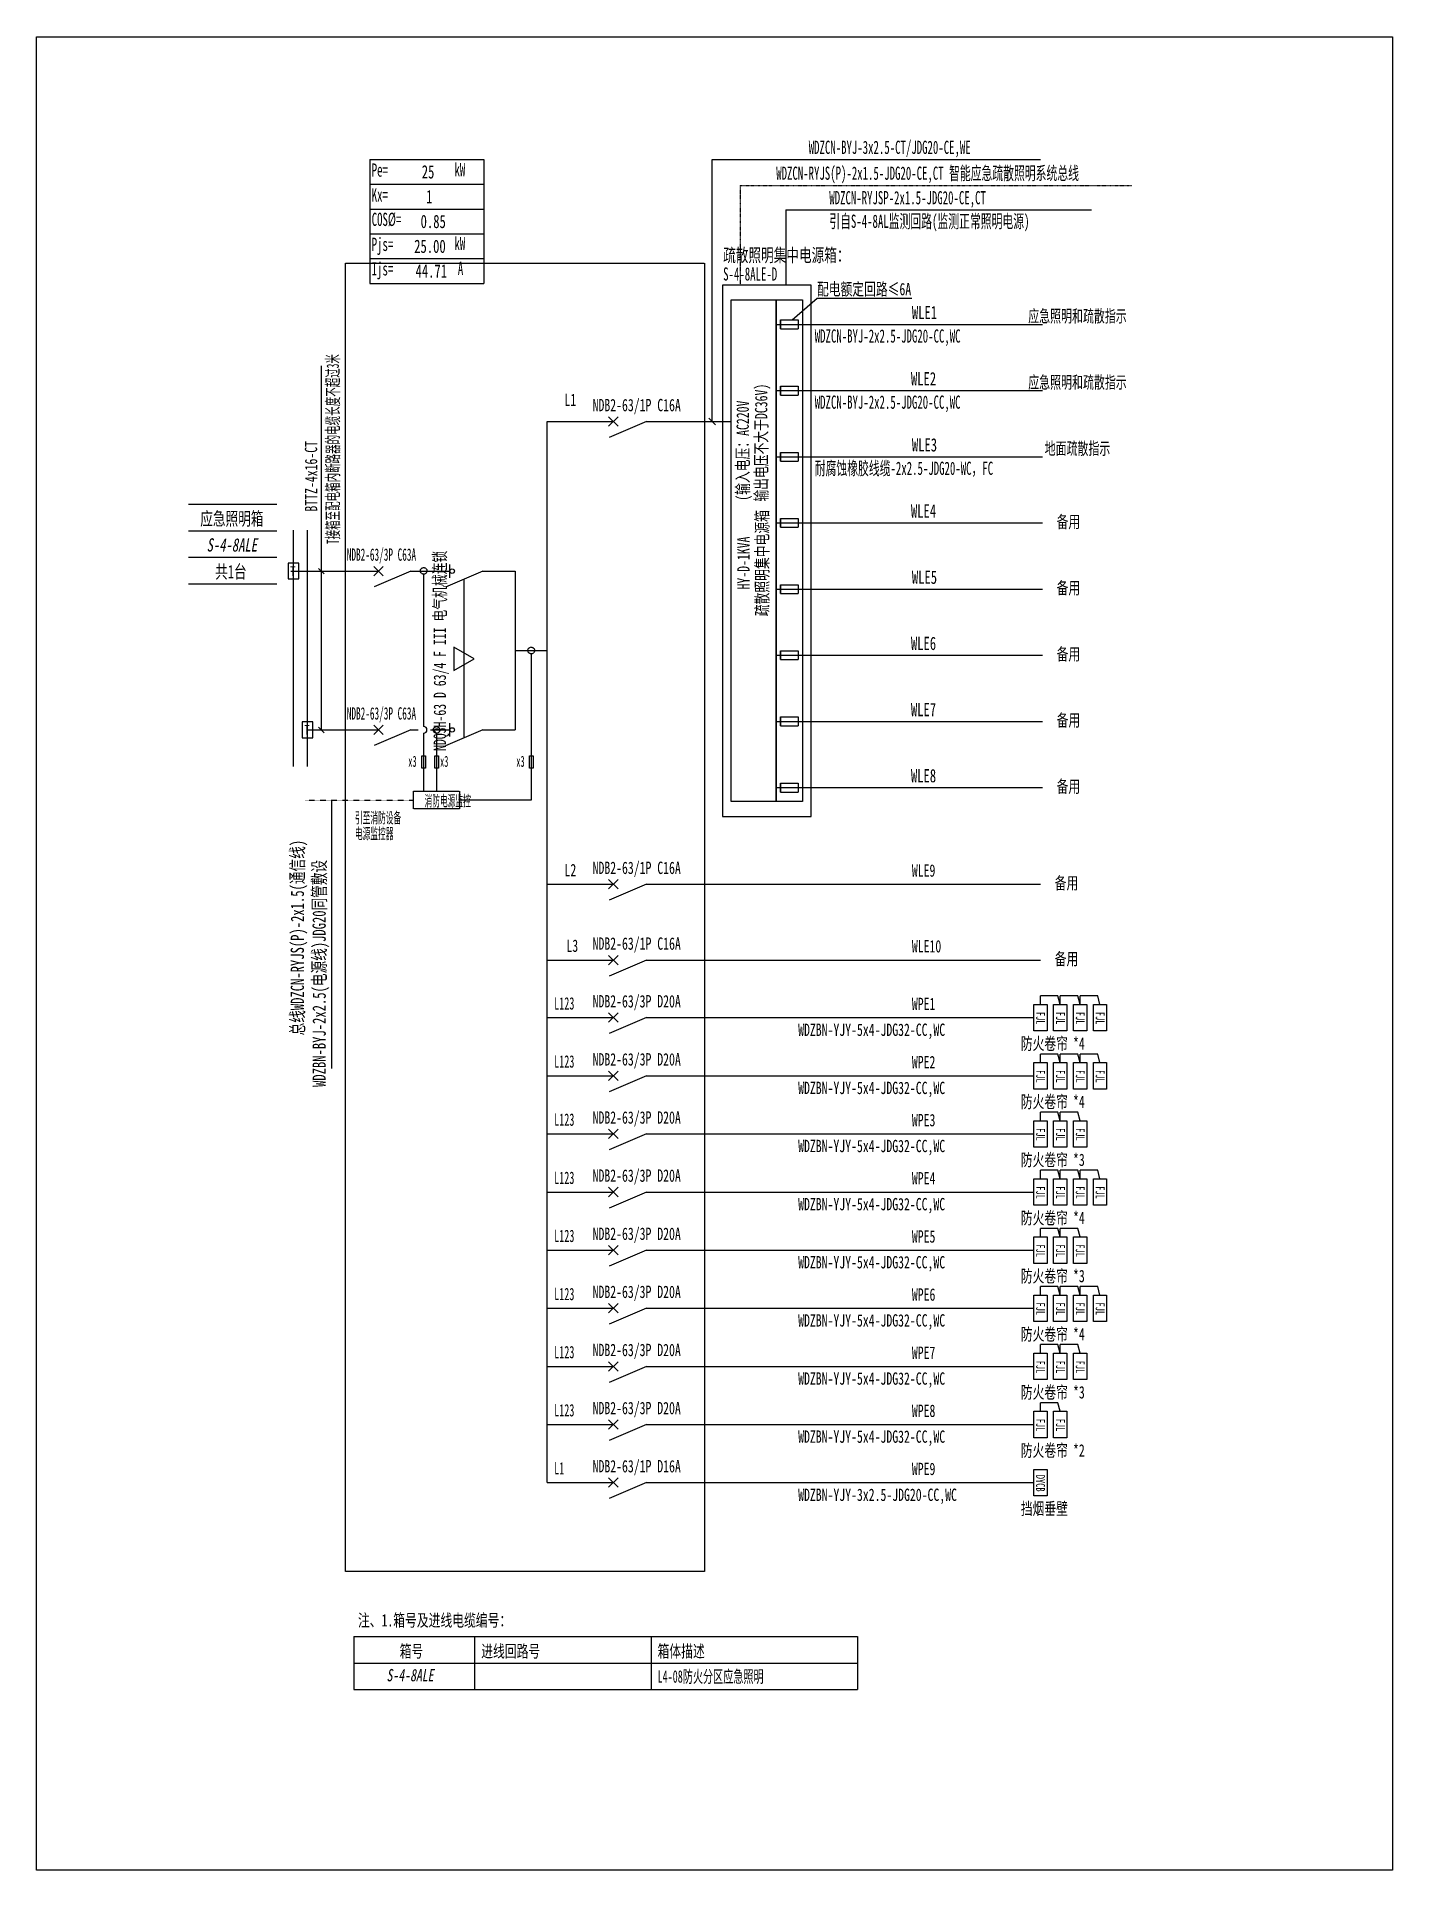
# Model space of a CAD drawing. Extents: x 257145 to 259148, y 318262 to 320970.
import ezdxf
from ezdxf.enums import TextEntityAlignment as Align

# ---------------------------------------------------------------- set-up
doc = ezdxf.new("R2010")
doc.units = 0
doc.header["$MEASUREMENT"] = 0
for name, pattern in [('_点划线L', [1.9, 1.5, -0.17, 0.06, -0.17]), ('_虚线S', [0.25, 0.125, -0.125]), ('DASH', [0.35, 0.25, -0.1]), ('DASHED', [0.75, 0.5, -0.25]), ('DIVIDE', [1.25, 0.5, -0.25, 0, -0.25, 0, -0.25])]:
    doc.linetypes.add(name, pattern=pattern)
for name, color, linetype in [('D_E_Eqpm(强电设备)', 100, 'Continuous'), ('D_E_Eqpm（强电设备）', 100, 'Continuous'), ('D_E_Text(强电文字)', 51, 'Continuous'), ('D_E_Text（强电文字）', 51, 'Continuous'), ('D_E_Wire(强电线缆)', 10, 'Continuous'), ('D_E_Wire（强电线缆）', 10, 'Continuous'), ('D_El_Wire（弱电线缆）', 10, 'Continuous'), ('D_T_TableDim（表格尺寸）', 255, 'Continuous'), ('DQ_Eqpm', 100, 'Continuous'), ('FL04GGFW_E72-配电箱系统图-塔楼部分$0$D_E_Eqpm（强电设备）', 100, 'Continuous'), ('FL09U293_E72-地下室配电箱系统图$0$D_E_Eqpm（强电设备）', 100, 'Continuous'), ('FL09U293_E72-地下室配电箱系统图$0$D_E_Text（强电文字）', 51, 'Continuous'), ('FL09U293_E72-地下室配电箱系统图$0$D_T_TableDim（表格尺寸）', 255, 'Continuous'), ('系统图', 220, 'Continuous')]:
    doc.layers.add(name, color=color, linetype=linetype)
doc.styles.add('FL09U293_E72-地下室配电箱系统图$0$FL04GGFW_E72-配电箱系统图-塔楼部分$0$电气', font='', dxfattribs={"width": 0.7})
doc.styles.add('FL09U293_E72-地下室配电箱系统图$0$FL04GGFW_E72-配电箱系统图-塔楼部分$0$电气箱', font='simhei.ttf', dxfattribs={"width": 0.8, "oblique": 10})
doc.styles.add('FL09U293_E72-地下室配电箱系统图$0$电气', font='', dxfattribs={"width": 0.7})
doc.styles.add('FL09U293_E72-地下室配电箱系统图$0$电气箱', font='simhei.ttf', dxfattribs={"width": 0.8, "oblique": 10})
doc.styles.add('HZ', font='', dxfattribs={"width": 0.7, "height": 400})
doc.styles.add('电气', font='', dxfattribs={"width": 0.7})
doc.styles.get('FL09U293_E72-地下室配电箱系统图$0$FL04GGFW_E72-配电箱系统图-塔楼部分$0$电气').set_extended_font_data('SimSun')
doc.styles.get('FL09U293_E72-地下室配电箱系统图$0$电气').set_extended_font_data('SimSun')
doc.styles.get('HZ').set_extended_font_data('SimSun')
doc.styles.get('电气').set_extended_font_data('SimSun')

msp = doc.modelspace()

# ---------------------------------------------------------------- linework, layer by layer
at = {"layer": 'D_E_Eqpm(强电设备)'}
for p, q in [((257990.1, 320394.7, 0), (258004, 320408.5, 0)), ((258004, 320394.7, 0), (257990.1, 320408.5, 0)), ((258045.9, 320401.6, 0), (257990.8, 320377.9, 0)), ((257643.1, 320173.6, 0), (257656.9, 320187.5, 0)), ((257656.9, 320173.6, 0), (257643.1, 320187.5, 0)), ((257755.5, 320170.8, 0), (257755.5, 320190.3, 0)), ((257755.5, 319936.2, 0), (257755.5, 319955.8, 0)), ((257643.1, 319939.1, 0), (257656.9, 319952.9, 0)), ((257656.9, 319939.1, 0), (257643.1, 319952.9, 0)), ((257990.1, 319711.1, 0), (258004, 319725, 0)), ((258004, 319711.1, 0), (257990.1, 319725, 0)), ((258045.9, 319718, 0), (257990.8, 319694.4, 0)), ((257990.1, 319599.2, 0), (258004, 319613, 0)), ((258004, 319599.2, 0), (257990.1, 319613, 0)), ((258045.9, 319606.1, 0), (257990.8, 319582.5, 0)), ((257990.1, 319514.1, 0), (258004, 319527.9, 0)), ((258004, 319514.1, 0), (257990.1, 319527.9, 0)), ((258045.9, 319521, 0), (257990.8, 319497.4, 0)), ((257990.1, 319428.2, 0), (258004, 319442.1, 0)), ((258004, 319428.2, 0), (257990.1, 319442.1, 0)), ((258045.9, 319435.2, 0), (257990.8, 319411.5, 0)), ((257990.1, 319342.4, 0), (258004, 319356.2, 0)), ((258004, 319342.4, 0), (257990.1, 319356.2, 0)), ((258045.9, 319349.3, 0), (257990.8, 319325.7, 0)), ((257990.1, 319256.5, 0), (258004, 319270.4, 0)), ((258004, 319256.5, 0), (257990.1, 319270.4, 0)), ((258045.9, 319263.4, 0), (257990.8, 319239.8, 0)), ((257990.1, 319170.7, 0), (258004, 319184.5, 0)), ((258004, 319170.7, 0), (257990.1, 319184.5, 0)), ((258045.9, 319177.6, 0), (257990.8, 319153.9, 0)), ((257990.1, 319084.8, 0), (258004, 319098.6, 0)), ((258004, 319084.8, 0), (257990.1, 319098.6, 0)), ((258045.9, 319091.7, 0), (257990.8, 319068.1, 0)), ((257990.1, 318999, 0), (258004, 319012.8, 0)), ((258004, 318999, 0), (257990.1, 319012.8, 0)), ((258045.9, 319005.9, 0), (257990.8, 318982.2, 0)), ((257990.1, 318913.1, 0), (258004, 318926.9, 0)), ((258004, 318913.1, 0), (257990.1, 318926.9, 0)), ((258045.9, 318920, 0), (257990.8, 318896.4, 0)), ((257990.1, 318827.3, 0), (258004, 318841.1, 0)), ((258004, 318827.3, 0), (257990.1, 318841.1, 0)), ((258045.9, 318834.2, 0), (257990.8, 318810.5, 0))]:
    msp.add_line(p, q, dxfattribs=at)
for centre in [(257758.9, 320180.6, 0), (257758.9, 319946, 0)]:
    msp.add_circle(centre, 3.32, dxfattribs=at)
at = {"layer": 'D_E_Eqpm（强电设备）'}
for p, q in [((258171.2, 319840.5, 0), (258171.2, 320581.5, 0)), ((258171.2, 320581.5, 0), (258237.4, 320581.5, 0)), ((258237.4, 320581.5, 0), (258237.4, 319840.5, 0)), ((257804.4, 320180.6, 0), (257749.2, 320156.9, 0)), ((257791.6, 320051, 0), (257761.5, 320068.4, 0)), ((257761.5, 320068.4, 0), (257761.5, 320033.6, 0)), ((257761.5, 320033.6, 0), (257791.6, 320051, 0)), ((257804.4, 319946, 0), (257749.2, 319922.3, 0)), ((258237.4, 319840.5, 0), (258171.2, 319840.5, 0)), ((258647.6, 319501.5, 0), (258647.6, 319540.6, 0)), ((258647.6, 319540.6, 0), (258667.2, 319540.6, 0)), ((258667.2, 319540.6, 0), (258667.2, 319501.5, 0)), ((258676.9, 319501.5, 0), (258676.9, 319540.6, 0)), ((258676.9, 319540.6, 0), (258696.5, 319540.6, 0)), ((258696.5, 319540.6, 0), (258696.5, 319501.5, 0)), ((258706.3, 319501.5, 0), (258706.3, 319540.6, 0)), ((258706.3, 319540.6, 0), (258725.8, 319540.6, 0)), ((258725.8, 319540.6, 0), (258725.8, 319501.5, 0)), ((258667.2, 319501.5, 0), (258647.6, 319501.5, 0)), ((258696.5, 319501.5, 0), (258676.9, 319501.5, 0)), ((258725.8, 319501.5, 0), (258706.3, 319501.5, 0)), ((258647.6, 319415.6, 0), (258647.6, 319454.7, 0)), ((258647.6, 319454.7, 0), (258667.2, 319454.7, 0)), ((258667.2, 319454.7, 0), (258667.2, 319415.6, 0)), ((258676.9, 319415.6, 0), (258676.9, 319454.7, 0)), ((258676.9, 319454.7, 0), (258696.5, 319454.7, 0)), ((258696.5, 319454.7, 0), (258696.5, 319415.6, 0)), ((258706.3, 319415.6, 0), (258706.3, 319454.7, 0)), ((258706.3, 319454.7, 0), (258725.8, 319454.7, 0)), ((258725.8, 319454.7, 0), (258725.8, 319415.6, 0)), ((258667.2, 319415.6, 0), (258647.6, 319415.6, 0)), ((258696.5, 319415.6, 0), (258676.9, 319415.6, 0)), ((258725.8, 319415.6, 0), (258706.3, 319415.6, 0)), ((258647.6, 319329.8, 0), (258647.6, 319368.8, 0)), ((258647.6, 319368.8, 0), (258667.2, 319368.8, 0)), ((258667.2, 319368.8, 0), (258667.2, 319329.8, 0)), ((258676.9, 319329.8, 0), (258676.9, 319368.8, 0)), ((258676.9, 319368.8, 0), (258696.5, 319368.8, 0)), ((258696.5, 319368.8, 0), (258696.5, 319329.8, 0)), ((258667.2, 319329.8, 0), (258647.6, 319329.8, 0)), ((258696.5, 319329.8, 0), (258676.9, 319329.8, 0)), ((258647.6, 319243.9, 0), (258647.6, 319283, 0)), ((258647.6, 319283, 0), (258667.2, 319283, 0)), ((258667.2, 319283, 0), (258667.2, 319243.9, 0)), ((258676.9, 319243.9, 0), (258676.9, 319283, 0)), ((258676.9, 319283, 0), (258696.5, 319283, 0)), ((258696.5, 319283, 0), (258696.5, 319243.9, 0)), ((258706.3, 319243.9, 0), (258706.3, 319283, 0)), ((258706.3, 319283, 0), (258725.8, 319283, 0)), ((258725.8, 319283, 0), (258725.8, 319243.9, 0)), ((258667.2, 319243.9, 0), (258647.6, 319243.9, 0)), ((258696.5, 319243.9, 0), (258676.9, 319243.9, 0)), ((258725.8, 319243.9, 0), (258706.3, 319243.9, 0)), ((258647.6, 319158, 0), (258647.6, 319197.1, 0)), ((258647.6, 319197.1, 0), (258667.2, 319197.1, 0)), ((258667.2, 319197.1, 0), (258667.2, 319158, 0)), ((258676.9, 319158, 0), (258676.9, 319197.1, 0)), ((258676.9, 319197.1, 0), (258696.5, 319197.1, 0)), ((258696.5, 319197.1, 0), (258696.5, 319158, 0)), ((258667.2, 319158, 0), (258647.6, 319158, 0)), ((258696.5, 319158, 0), (258676.9, 319158, 0)), ((258647.6, 319072.2, 0), (258647.6, 319111.3, 0)), ((258647.6, 319111.3, 0), (258667.2, 319111.3, 0)), ((258667.2, 319111.3, 0), (258667.2, 319072.2, 0)), ((258676.9, 319072.2, 0), (258676.9, 319111.3, 0)), ((258676.9, 319111.3, 0), (258696.5, 319111.3, 0)), ((258696.5, 319111.3, 0), (258696.5, 319072.2, 0)), ((258706.3, 319072.2, 0), (258706.3, 319111.3, 0)), ((258706.3, 319111.3, 0), (258725.8, 319111.3, 0)), ((258725.8, 319111.3, 0), (258725.8, 319072.2, 0)), ((258667.2, 319072.2, 0), (258647.6, 319072.2, 0)), ((258696.5, 319072.2, 0), (258676.9, 319072.2, 0)), ((258725.8, 319072.2, 0), (258706.3, 319072.2, 0)), ((258647.6, 318986.3, 0), (258647.6, 319025.4, 0)), ((258647.6, 319025.4, 0), (258667.2, 319025.4, 0)), ((258667.2, 319025.4, 0), (258667.2, 318986.3, 0)), ((258676.9, 318986.3, 0), (258676.9, 319025.4, 0)), ((258676.9, 319025.4, 0), (258696.5, 319025.4, 0)), ((258696.5, 319025.4, 0), (258696.5, 318986.3, 0)), ((258667.2, 318986.3, 0), (258647.6, 318986.3, 0)), ((258696.5, 318986.3, 0), (258676.9, 318986.3, 0)), ((258647.6, 318900.5, 0), (258647.6, 318939.6, 0)), ((258647.6, 318939.6, 0), (258667.2, 318939.6, 0)), ((258667.2, 318939.6, 0), (258667.2, 318900.5, 0)), ((258667.2, 318900.5, 0), (258647.6, 318900.5, 0)), ((258618.3, 318814.6, 0), (258618.3, 318853.7, 0)), ((258618.3, 318853.7, 0), (258637.9, 318853.7, 0)), ((258637.9, 318853.7, 0), (258637.9, 318814.6, 0)), ((258637.9, 318814.6, 0), (258618.3, 318814.6, 0))]:
    msp.add_line(p, q, dxfattribs=at)
at = {"layer": 'D_E_Eqpm（强电设备）', "linetype": 'DASH'}
msp.add_line((257776.8, 319934.2, 0), (257776.8, 320168.7, 0), dxfattribs=at)
at = {"layer": 'D_E_Eqpm（强电设备）', "elevation": 0}
for points in [[(258637.9, 319540.6), (258637.9, 319501.5), (258618.3, 319501.5), (258618.3, 319540.6)], [(258637.9, 319454.7), (258637.9, 319415.6), (258618.3, 319415.6), (258618.3, 319454.7)], [(258637.9, 319368.8), (258637.9, 319329.8), (258618.3, 319329.8), (258618.3, 319368.8)], [(258637.9, 319283), (258637.9, 319243.9), (258618.3, 319243.9), (258618.3, 319283)], [(258637.9, 319197.1), (258637.9, 319158), (258618.3, 319158), (258618.3, 319197.1)], [(258637.9, 319111.3), (258637.9, 319072.2), (258618.3, 319072.2), (258618.3, 319111.3)], [(258637.9, 319025.4), (258637.9, 318986.3), (258618.3, 318986.3), (258618.3, 319025.4)], [(258637.9, 318939.6), (258637.9, 318900.5), (258618.3, 318900.5), (258618.3, 318939.6)]]:
    msp.add_lwpolyline(points, close=True, dxfattribs=at)
at = {"layer": 'D_E_Text(强电文字)', "color": 51}
for p, q in [((257565.7, 319946, 0), (257565.7, 320483.6, 0)), ((257561.6, 320184.6, 0), (257569.8, 320176.5, 0)), ((257561.6, 319950.1, 0), (257569.8, 319941.9, 0)), ((257580.5, 319842.3, 0), (257580.5, 319445.9, 0))]:
    msp.add_line(p, q, dxfattribs=at)
at = {"layer": 'D_E_Text（强电文字）'}
for p, q in [((257637.5, 320788.7, 0), (257805.6, 320788.7, 0)), ((257637.5, 320788.7, 0), (257637.5, 320605.4, 0)), ((257805.6, 320788.7, 0), (257805.6, 320605.4, 0)), ((258143.2, 320788.7, 0), (258628.4, 320788.7, 0)), ((258143.2, 320401.6, 0), (258143.2, 320788.7, 0)), ((257637.5, 320752, 0), (257805.6, 320752, 0)), ((257637.5, 320715.4, 0), (257805.6, 320715.4, 0)), ((257637.5, 320678.7, 0), (257805.6, 320678.7, 0)), ((257637.5, 320642.1, 0), (257805.6, 320642.1, 0)), ((257637.5, 320605.4, 0), (257805.6, 320605.4, 0)), ((258261.3, 320551.5, 0), (258298.2, 320583.8, 0)), ((258298.2, 320583.8, 0), (258438.2, 320583.8, 0)), ((258138.2, 320406.6, 0), (258148.1, 320396.6, 0))]:
    msp.add_line(p, q, dxfattribs=at)
at = {"layer": 'D_E_Wire(强电线缆)'}
for p, q in [((257524.3, 319892.2, 0), (257524.3, 320240.9, 0)), ((257520.6, 320180.6, 0), (257650, 320180.6, 0)), ((257697.9, 320180.6, 0), (257755.5, 320180.6, 0)), ((257804.4, 320180.6, 0), (257852.1, 320180.6, 0)), ((257697.9, 319946, 0), (257708.9, 319946, 0)), ((257727, 319946, 0), (257755.5, 319946, 0)), ((257804.4, 319946, 0), (257852.1, 319946, 0))]:
    msp.add_line(p, q, dxfattribs=at)
at = {"layer": 'D_E_Wire(强电线缆)', "linetype": 'DASH'}
for p, q in [((257545.2, 319892.2, 0), (257545.2, 320240.9, 0)), ((257545.2, 319946, 0), (257650, 319946, 0))]:
    msp.add_line(p, q, dxfattribs=at)
at = {"layer": 'D_E_Wire（强电线缆）', "color": 10}
for p, q in [((258251.8, 320714.2, 0), (258251.8, 320602.8, 0)), ((258251.8, 320714.2, 0), (258703.6, 320714.2, 0)), ((258237.4, 320545, 0), (258631.2, 320545, 0)), ((258237.4, 320447.2, 0), (258631.2, 320447.2, 0)), ((258237.4, 320349.5, 0), (258631.2, 320349.5, 0)), ((258237.4, 320251.8, 0), (258631.2, 320251.8, 0)), ((258237.4, 320154, 0), (258631.2, 320154, 0)), ((258237.4, 320056.3, 0), (258631.2, 320056.3, 0)), ((258237.4, 319958.6, 0), (258631.2, 319958.6, 0)), ((258237.4, 319860.8, 0), (258631.2, 319860.8, 0))]:
    msp.add_line(p, q, dxfattribs=at)
at = {"layer": 'D_E_Wire（强电线缆）'}
for p, q in [((257899.3, 318834.2, 0), (257899.3, 320401.6, 0)), ((257899.3, 320401.6, 0), (257997.1, 320401.6, 0)), ((258045.9, 320401.6, 0), (258171.2, 320401.6, 0)), ((257852.1, 320180.6, 0), (257852.1, 319946, 0)), ((257852.1, 320063.3, 0), (257899.3, 320063.3, 0)), ((257875.7, 320058.4, 0), (257875.7, 319842.3, 0)), ((257735.8, 319941.1, 0), (257735.8, 319855.3, 0)), ((257714.3, 319907.7, 0), (257719.4, 319907.7, 0)), ((257714.3, 319889.6, 0), (257714.3, 319907.7, 0)), ((257719.4, 319907.7, 0), (257719.4, 319889.6, 0)), ((257733.5, 319907.7, 0), (257738.7, 319907.7, 0)), ((257733.5, 319889.6, 0), (257733.5, 319907.7, 0)), ((257738.7, 319907.7, 0), (257738.7, 319889.6, 0)), ((257873.3, 319907.7, 0), (257878.5, 319907.7, 0)), ((257873.3, 319889.6, 0), (257873.3, 319907.7, 0)), ((257878.5, 319907.7, 0), (257878.5, 319889.6, 0)), ((257719.4, 319889.6, 0), (257714.3, 319889.6, 0)), ((257738.7, 319889.6, 0), (257733.5, 319889.6, 0)), ((257878.5, 319889.6, 0), (257873.3, 319889.6, 0)), ((257899.3, 319718, 0), (257997.1, 319718, 0)), ((258045.9, 319718, 0), (258628.4, 319718, 0)), ((257899.3, 319606.1, 0), (257997.1, 319606.1, 0)), ((258045.9, 319606.1, 0), (258628.4, 319606.1, 0)), ((258654, 319553.1, 0), (258628.1, 319553.1, 0)), ((258628.1, 319540.6, 0), (258628.1, 319553.1, 0)), ((258657.4, 319540.6, 0), (258654, 319553.1, 0)), ((258683.4, 319553.1, 0), (258657.4, 319553.1, 0)), ((258657.4, 319540.6, 0), (258657.4, 319553.1, 0)), ((258686.7, 319540.6, 0), (258683.4, 319553.1, 0)), ((258712.7, 319553.1, 0), (258686.7, 319553.1, 0)), ((258686.7, 319540.6, 0), (258686.7, 319553.1, 0)), ((258716, 319540.6, 0), (258712.7, 319553.1, 0)), ((257899.3, 319521, 0), (257997.1, 319521, 0)), ((258045.9, 319521, 0), (258618.3, 319521, 0)), ((258654, 319467.3, 0), (258628.1, 319467.3, 0)), ((258628.1, 319454.7, 0), (258628.1, 319467.3, 0)), ((258657.4, 319454.7, 0), (258654, 319467.3, 0)), ((258683.4, 319467.3, 0), (258657.4, 319467.3, 0)), ((258657.4, 319454.7, 0), (258657.4, 319467.3, 0)), ((258686.7, 319454.7, 0), (258683.4, 319467.3, 0)), ((258712.7, 319467.3, 0), (258686.7, 319467.3, 0)), ((258686.7, 319454.7, 0), (258686.7, 319467.3, 0)), ((258716, 319454.7, 0), (258712.7, 319467.3, 0)), ((257899.3, 319435.2, 0), (257997.1, 319435.2, 0)), ((258045.9, 319435.2, 0), (258618.3, 319435.2, 0)), ((258654, 319381.4, 0), (258628.1, 319381.4, 0)), ((258628.1, 319368.8, 0), (258628.1, 319381.4, 0)), ((258657.4, 319368.8, 0), (258654, 319381.4, 0)), ((258683.4, 319381.4, 0), (258657.4, 319381.4, 0)), ((258657.4, 319368.8, 0), (258657.4, 319381.4, 0)), ((258686.7, 319368.8, 0), (258683.4, 319381.4, 0)), ((257899.3, 319349.3, 0), (257997.1, 319349.3, 0)), ((258045.9, 319349.3, 0), (258618.3, 319349.3, 0)), ((258654, 319295.6, 0), (258628.1, 319295.6, 0)), ((258628.1, 319283, 0), (258628.1, 319295.6, 0)), ((258657.4, 319283, 0), (258654, 319295.6, 0)), ((258683.4, 319295.6, 0), (258657.4, 319295.6, 0)), ((258657.4, 319283, 0), (258657.4, 319295.6, 0)), ((258686.7, 319283, 0), (258683.4, 319295.6, 0)), ((258712.7, 319295.6, 0), (258686.7, 319295.6, 0)), ((258686.7, 319283, 0), (258686.7, 319295.6, 0)), ((258716, 319283, 0), (258712.7, 319295.6, 0)), ((257899.3, 319263.4, 0), (257997.1, 319263.4, 0)), ((258045.9, 319263.4, 0), (258618.3, 319263.4, 0)), ((258654, 319209.7, 0), (258628.1, 319209.7, 0)), ((258628.1, 319197.1, 0), (258628.1, 319209.7, 0)), ((258657.4, 319197.1, 0), (258654, 319209.7, 0)), ((258683.4, 319209.7, 0), (258657.4, 319209.7, 0)), ((258657.4, 319197.1, 0), (258657.4, 319209.7, 0)), ((258686.7, 319197.1, 0), (258683.4, 319209.7, 0)), ((257899.3, 319177.6, 0), (257997.1, 319177.6, 0)), ((258045.9, 319177.6, 0), (258618.3, 319177.6, 0)), ((258654, 319123.9, 0), (258628.1, 319123.9, 0)), ((258628.1, 319111.3, 0), (258628.1, 319123.9, 0)), ((258657.4, 319111.3, 0), (258654, 319123.9, 0)), ((258683.4, 319123.9, 0), (258657.4, 319123.9, 0)), ((258657.4, 319111.3, 0), (258657.4, 319123.9, 0)), ((258686.7, 319111.3, 0), (258683.4, 319123.9, 0)), ((258712.7, 319123.9, 0), (258686.7, 319123.9, 0)), ((258686.7, 319111.3, 0), (258686.7, 319123.9, 0)), ((258716, 319111.3, 0), (258712.7, 319123.9, 0)), ((257899.3, 319091.7, 0), (257997.1, 319091.7, 0)), ((258045.9, 319091.7, 0), (258618.3, 319091.7, 0)), ((258654, 319038, 0), (258628.1, 319038, 0)), ((258628.1, 319025.4, 0), (258628.1, 319038, 0)), ((258657.4, 319025.4, 0), (258654, 319038, 0)), ((258683.4, 319038, 0), (258657.4, 319038, 0)), ((258657.4, 319025.4, 0), (258657.4, 319038, 0)), ((258686.7, 319025.4, 0), (258683.4, 319038, 0)), ((257899.3, 319005.9, 0), (257997.1, 319005.9, 0)), ((258045.9, 319005.9, 0), (258618.3, 319005.9, 0)), ((258654, 318952.2, 0), (258628.1, 318952.2, 0)), ((258628.1, 318939.6, 0), (258628.1, 318952.2, 0)), ((258657.4, 318939.6, 0), (258654, 318952.2, 0)), ((257899.3, 318920, 0), (257997.1, 318920, 0)), ((258045.9, 318920, 0), (258618.3, 318920, 0)), ((257899.3, 318834.2, 0), (257997.1, 318834.2, 0)), ((258045.9, 318834.2, 0), (258618.3, 318834.2, 0))]:
    msp.add_line(p, q, dxfattribs=at)
at = {"layer": 'D_E_Wire（强电线缆）', "linetype": '_点划线L'}
for p, q in [((257716.8, 319950.9, 0), (257716.8, 320176, 0)), ((257716.8, 319855.3, 0), (257716.8, 319941.1, 0)), ((257702, 319855.3, 0), (257769.6, 319855.3, 0)), ((257702, 319829.2, 0), (257702, 319855.3, 0)), ((257769.6, 319855.3, 0), (257769.6, 319829.2, 0)), ((257769.6, 319829.2, 0), (257702, 319829.2, 0)), ((257875.7, 319842.3, 0), (257769.6, 319842.3, 0))]:
    msp.add_line(p, q, dxfattribs=at)
at = {"layer": 'D_E_Wire（强电线缆）', "linetype": '_虚线S'}
msp.add_line((257541.5, 319842.3, 0), (257702, 319842.3, 0), dxfattribs=at)
at = {"layer": 'D_E_Wire（强电线缆）', "linetype": '_点划线L'}
for centre in [(257716.8, 320180.9, 0), (257875.7, 320063.3, 0), (257735.8, 319946, 0)]:
    msp.add_circle(centre, 4.89, dxfattribs=at)
at = {"layer": 'D_E_Wire（强电线缆）'}
msp.add_arc((257716.8, 319946, 0), 4.89, 270, 90, dxfattribs=at)
at = {"layer": 'D_El_Wire（弱电线缆）', "color": 200, "linetype": 'DIVIDE'}
for q in [(258763.4, 320750.4, 0), (258184.2, 320602.8, 0)]:
    msp.add_line((258184.2, 320750.4, 0), q, dxfattribs=at)
at = {"layer": 'D_T_TableDim（表格尺寸）', "linetype": 'DASHED'}
for p, q in [((257601.3, 318702.9, 0), (257601.3, 320635.2, 0)), ((257601.3, 320635.2, 0), (258131.9, 320635.2, 0)), ((258131.9, 320635.2, 0), (258131.9, 318702.9, 0)), ((258131.9, 318702.9, 0), (257601.3, 318702.9, 0))]:
    msp.add_line(p, q, dxfattribs=at)
at = {"layer": 'D_T_TableDim（表格尺寸）', "linetype": 'DASH'}
for p, q in [((258289.5, 320602.8, 0), (258158.1, 320602.8, 0)), ((258158.1, 320602.8, 0), (258158.1, 319818.2, 0)), ((258289.5, 319818.2, 0), (258289.5, 320602.8, 0)), ((258158.1, 319818.2, 0), (258289.5, 319818.2, 0))]:
    msp.add_line(p, q, dxfattribs=at)
at = {"layer": 'DQ_Eqpm'}
for p, q in [((257532.2, 320192.5, 0), (257516.5, 320192.5, 0)), ((257516.5, 320192.5, 0), (257516.5, 320169.1, 0)), ((257532.2, 320169.1, 0), (257532.2, 320192.5, 0)), ((257516.5, 320169.1, 0), (257532.2, 320169.1, 0)), ((257553, 319958, 0), (257537.4, 319958, 0)), ((257537.4, 319958, 0), (257537.4, 319934.5, 0)), ((257553, 319934.5, 0), (257553, 319958, 0)), ((257537.4, 319934.5, 0), (257553, 319934.5, 0))]:
    msp.add_line(p, q, dxfattribs=at)
at = {"layer": 'FL04GGFW_E72-配电箱系统图-塔楼部分$0$D_E_Eqpm（强电设备）'}
for p, q in [((258237.4, 319840.5, 0), (258237.4, 320581.5, 0)), ((258237.4, 320581.5, 0), (258276.5, 320581.5, 0)), ((258276.5, 320581.5, 0), (258276.5, 319840.5, 0)), ((258243.9, 320551.5, 0), (258270, 320551.5, 0)), ((258243.9, 320551.5, 0), (258243.9, 320551.5, 0)), ((258243.9, 320551.5, 0), (258243.9, 320538.5, 0)), ((258243.9, 320538.5, 0), (258243.9, 320551.5, 0)), ((258270, 320551.5, 0), (258270, 320538.5, 0)), ((258243.9, 320538.5, 0), (258270, 320538.5, 0)), ((258243.9, 320538.5, 0), (258243.9, 320538.5, 0)), ((258243.9, 320453.8, 0), (258270, 320453.8, 0)), ((258243.9, 320453.8, 0), (258243.9, 320453.8, 0)), ((258243.9, 320453.8, 0), (258243.9, 320440.7, 0)), ((258243.9, 320440.7, 0), (258243.9, 320453.8, 0)), ((258270, 320453.8, 0), (258270, 320440.7, 0)), ((258243.9, 320440.7, 0), (258270, 320440.7, 0)), ((258243.9, 320440.7, 0), (258243.9, 320440.7, 0)), ((258243.9, 320356, 0), (258270, 320356, 0)), ((258243.9, 320356, 0), (258243.9, 320356, 0)), ((258243.9, 320356, 0), (258243.9, 320343, 0)), ((258243.9, 320343, 0), (258243.9, 320356, 0)), ((258243.9, 320343, 0), (258270, 320343, 0)), ((258243.9, 320343, 0), (258243.9, 320343, 0)), ((258270, 320356, 0), (258270, 320343, 0)), ((258243.9, 320258.3, 0), (258270, 320258.3, 0)), ((258243.9, 320258.3, 0), (258243.9, 320258.3, 0)), ((258243.9, 320258.3, 0), (258243.9, 320245.3, 0)), ((258243.9, 320245.3, 0), (258243.9, 320258.3, 0)), ((258270, 320258.3, 0), (258270, 320245.3, 0)), ((258243.9, 320245.3, 0), (258270, 320245.3, 0)), ((258243.9, 320245.3, 0), (258243.9, 320245.3, 0)), ((258243.9, 320160.5, 0), (258270, 320160.5, 0)), ((258243.9, 320160.5, 0), (258243.9, 320160.5, 0)), ((258243.9, 320160.5, 0), (258243.9, 320147.5, 0)), ((258243.9, 320147.5, 0), (258243.9, 320160.5, 0)), ((258243.9, 320147.5, 0), (258270, 320147.5, 0)), ((258243.9, 320147.5, 0), (258243.9, 320147.5, 0)), ((258270, 320160.5, 0), (258270, 320147.5, 0)), ((258243.9, 320062.8, 0), (258270, 320062.8, 0)), ((258243.9, 320062.8, 0), (258243.9, 320062.8, 0)), ((258243.9, 320062.8, 0), (258243.9, 320049.8, 0)), ((258243.9, 320049.8, 0), (258243.9, 320062.8, 0)), ((258243.9, 320049.8, 0), (258270, 320049.8, 0)), ((258243.9, 320049.8, 0), (258243.9, 320049.8, 0)), ((258270, 320062.8, 0), (258270, 320049.8, 0)), ((258243.9, 319965.1, 0), (258270, 319965.1, 0)), ((258243.9, 319965.1, 0), (258243.9, 319965.1, 0)), ((258243.9, 319965.1, 0), (258243.9, 319952, 0)), ((258243.9, 319952, 0), (258243.9, 319965.1, 0)), ((258270, 319965.1, 0), (258270, 319952, 0)), ((258243.9, 319952, 0), (258270, 319952, 0)), ((258243.9, 319952, 0), (258243.9, 319952, 0)), ((258243.9, 319867.3, 0), (258270, 319867.3, 0)), ((258243.9, 319867.3, 0), (258243.9, 319867.3, 0)), ((258243.9, 319867.3, 0), (258243.9, 319854.3, 0)), ((258243.9, 319854.3, 0), (258243.9, 319867.3, 0)), ((258243.9, 319854.3, 0), (258270, 319854.3, 0)), ((258243.9, 319854.3, 0), (258243.9, 319854.3, 0)), ((258270, 319867.3, 0), (258270, 319854.3, 0)), ((258276.5, 319840.5, 0), (258237.4, 319840.5, 0))]:
    msp.add_line(p, q, dxfattribs=at)
at = {"layer": 'FL09U293_E72-地下室配电箱系统图$0$D_E_Eqpm（强电设备）'}
for p, q in [((257697.9, 320180.6, 0), (257643.7, 320157.3, 0)), ((257697.9, 319946, 0), (257643.7, 319922.8, 0))]:
    msp.add_line(p, q, dxfattribs=at)
at = {"layer": 'FL09U293_E72-地下室配电箱系统图$0$D_T_TableDim（表格尺寸）'}
for p, q in [((257369.5, 320279.3, 0), (257499.8, 320279.3, 0)), ((257369.5, 320240.2, 0), (257499.8, 320240.2, 0)), ((257369.5, 320201.1, 0), (257499.8, 320201.1, 0)), ((257369.5, 320162, 0), (257499.8, 320162, 0))]:
    msp.add_line(p, q, dxfattribs=at)
at = {"layer": 'FL09U293_E72-地下室配电箱系统图$0$D_T_TableDim（表格尺寸）', "ltscale": 3.5}
for p, q in [((257613.6, 318606.7, 0), (258357.9, 318606.7, 0)), ((257613.6, 318606.7, 0), (257613.6, 318528.5, 0)), ((257792, 318606.7, 0), (257792, 318528.5, 0)), ((258052.9, 318606.7, 0), (258052.9, 318528.5, 0)), ((258357.9, 318606.7, 0), (258357.9, 318528.5, 0)), ((257613.6, 318567.6, 0), (258357.9, 318567.6, 0)), ((257613.6, 318567.6, 0), (258357.9, 318567.6, 0)), ((257613.6, 318528.5, 0), (258357.9, 318528.5, 0))]:
    msp.add_line(p, q, dxfattribs=at)
at = {"layer": '系统图', "ltscale": 9973.992009}
msp.add_lwpolyline([(257145, 320970), (259148, 320970), (259148, 318261.5), (257145, 318261.5)], close=True, dxfattribs=at)

# ---------------------------------------------------------------- texts
at = {"layer": 'D_E_Eqpm（强电设备）', "color": 51, "style": '电气', "width": 0.7}
for s, p in [('FJL', (258628.2, 319520.2, 0)), ('FJL', (258657.5, 319520.2, 0)), ('FJL', (258686.8, 319520.2, 0)), ('FJL', (258716.2, 319520.2, 0)), ('FJL', (258628.2, 319434.3, 0)), ('FJL', (258657.5, 319434.3, 0)), ('FJL', (258686.8, 319434.3, 0)), ('FJL', (258716.2, 319434.3, 0)), ('FJL', (258628.2, 319348.5, 0)), ('FJL', (258657.5, 319348.5, 0)), ('FJL', (258686.8, 319348.5, 0)), ('FJL', (258628.2, 319262.6, 0)), ('FJL', (258657.5, 319262.6, 0)), ('FJL', (258686.8, 319262.6, 0)), ('FJL', (258716.2, 319262.6, 0)), ('FJL', (258628.2, 319176.8, 0)), ('FJL', (258657.5, 319176.8, 0)), ('FJL', (258686.8, 319176.8, 0)), ('FJL', (258628.2, 319090.9, 0)), ('FJL', (258657.5, 319090.9, 0)), ('FJL', (258686.8, 319090.9, 0)), ('FJL', (258716.2, 319090.9, 0)), ('FJL', (258628.2, 319005, 0)), ('FJL', (258657.5, 319005, 0)), ('FJL', (258686.8, 319005, 0)), ('FJL', (258628.2, 318919.2, 0)), ('FJL', (258657.5, 318919.2, 0)), ('DYCB', (258628.2, 318833.3, 0))]:
    msp.add_text(s, height=13.03, rotation=270, dxfattribs=at).set_placement(p, align=Align.MIDDLE)
at = {"layer": 'D_E_Text(强电文字)', "color": 51, "style": '电气'}
for s, height, width, p in [('疏散照明集中电源箱：', 19.55, 0.7, (258159.3, 320637.5, 0)), ('L1', 18.24, 0.7, (257924.9, 320424.5, 0)), ('NDB2-63/1P C16A', 18.244, 0.7, (257966.4, 320416.7, 0)), ('备用', 18.24, 0.7, (258652, 320244.4, 0)), ('备用', 18.24, 0.7, (258652, 320146.6, 0)), ('备用', 18.24, 0.7, (258652, 320048.9, 0)), ('备用', 18.24, 0.7, (258652, 319951.2, 0)), ('备用', 18.24, 0.7, (258652, 319853.4, 0)), ('L2', 18.24, 0.7, (257924.9, 319729.9, 0)), ('NDB2-63/1P C16A', 18.244, 0.7, (257966.4, 319733.2, 0)), ('WLE9', 18.24, 0.7, (258438.1, 319729.2, 0)), ('备用', 18.24, 0.7, (258649.2, 319710.7, 0)), ('L3', 18.24, 0.7, (257927.7, 319618.1, 0)), ('NDB2-63/1P C16A', 18.244, 0.7, (257966.4, 319621.3, 0)), ('WLE10', 18.24, 0.7, (258438.1, 319617.3, 0)), ('备用', 18.24, 0.7, (258649.2, 319598.7, 0)), ('L123', 18.24, 0.6, (257909.7, 319533, 0)), ('NDB2-63/3P D20A', 18.244, 0.7, (257966.4, 319536.1, 0)), ('WPE1', 18.24, 0.7, (258438.1, 319532.2, 0)), ('WDZBN-YJY-5x4-JDG32-CC,WC ', 18.244, 0.7, (258270.1, 319494, 0)), ('NDB2-63/3P D20A', 18.244, 0.7, (257966.4, 319450.3, 0)), ('防火卷帘', 18.24, 0.7, (258599, 319473.6, 0)), ('*4', 18.24, 0.7, (258676.2, 319473.6, 0)), ('L123', 18.24, 0.6, (257909.7, 319447.2, 0)), ('WPE2', 18.24, 0.7, (258438.1, 319446.3, 0)), ('WDZBN-YJY-5x4-JDG32-CC,WC ', 18.244, 0.7, (258270.1, 319408.1, 0)), ('防火卷帘', 18.24, 0.7, (258599, 319387.7, 0)), ('*4', 18.24, 0.7, (258676.2, 319387.7, 0)), ('L123', 18.24, 0.6, (257909.7, 319361.3, 0)), ('NDB2-63/3P D20A', 18.244, 0.7, (257966.4, 319364.4, 0)), ('WPE3', 18.24, 0.7, (258438.1, 319360.5, 0)), ('WDZBN-YJY-5x4-JDG32-CC,WC ', 18.244, 0.7, (258270.1, 319322.3, 0)), ('防火卷帘', 18.24, 0.7, (258599, 319301.9, 0)), ('*3', 18.24, 0.7, (258676.2, 319301.9, 0)), ('L123', 18.24, 0.6, (257909.7, 319275.4, 0)), ('NDB2-63/3P D20A', 18.244, 0.7, (257966.4, 319278.6, 0)), ('WPE4', 18.24, 0.7, (258438.1, 319274.6, 0)), ('WDZBN-YJY-5x4-JDG32-CC,WC ', 18.244, 0.7, (258270.1, 319236.4, 0)), ('防火卷帘', 18.24, 0.7, (258599, 319216, 0)), ('*4', 18.24, 0.7, (258676.2, 319216, 0)), ('L123', 18.24, 0.6, (257909.7, 319189.6, 0)), ('NDB2-63/3P D20A', 18.244, 0.7, (257966.4, 319192.7, 0)), ('WPE5', 18.24, 0.7, (258438.1, 319188.7, 0)), ('WDZBN-YJY-5x4-JDG32-CC,WC ', 18.244, 0.7, (258270.1, 319150.6, 0)), ('防火卷帘', 18.24, 0.7, (258599, 319130.2, 0)), ('*3', 18.24, 0.7, (258676.2, 319130.2, 0)), ('L123', 18.24, 0.6, (257909.7, 319103.7, 0)), ('NDB2-63/3P D20A', 18.244, 0.7, (257966.4, 319106.9, 0)), ('WPE6', 18.24, 0.7, (258438.1, 319102.9, 0)), ('WDZBN-YJY-5x4-JDG32-CC,WC ', 18.244, 0.7, (258270.1, 319064.7, 0)), ('防火卷帘', 18.24, 0.7, (258599, 319044.3, 0)), ('*4', 18.24, 0.7, (258676.2, 319044.3, 0)), ('L123', 18.24, 0.6, (257909.7, 319017.9, 0)), ('NDB2-63/3P D20A', 18.244, 0.7, (257966.4, 319021, 0)), ('WPE7', 18.24, 0.7, (258438.1, 319017, 0)), ('WDZBN-YJY-5x4-JDG32-CC,WC ', 18.244, 0.7, (258270.1, 318978.8, 0)), ('NDB2-63/3P D20A', 18.244, 0.7, (257966.4, 318935.2, 0)), ('防火卷帘', 18.24, 0.7, (258599, 318958.5, 0)), ('*3', 18.24, 0.7, (258676.2, 318958.5, 0)), ('L123', 18.24, 0.6, (257909.7, 318932, 0)), ('WPE8', 18.24, 0.7, (258438.1, 318931.2, 0)), ('WDZBN-YJY-5x4-JDG32-CC,WC ', 18.244, 0.7, (258270.1, 318893, 0)), ('防火卷帘', 18.24, 0.7, (258599, 318872.6, 0)), ('*2', 18.24, 0.7, (258676.2, 318872.6, 0)), ('L1', 18.24, 0.6, (257909.7, 318846.2, 0)), ('NDB2-63/1P D16A', 18.244, 0.7, (257966.4, 318849.3, 0)), ('WPE9', 18.24, 0.7, (258438.1, 318845.3, 0)), ('WDZBN-YJY-3x2.5-JDG20-CC,WC ', 18.244, 0.7, (258270.1, 318807.1, 0)), ('挡烟垂壁', 18.24, 0.7, (258599, 318786.7, 0))]:
    msp.add_text(s, height=height, dxfattribs=dict(at, width=width)).set_placement(p)
at = {"layer": 'D_E_Text(强电文字)', "color": 51, "style": '电气', "width": 0.65}
for s, p in [('应急照明和疏散指示', (258682.8, 320557.7, 0)), ('应急照明和疏散指示', (258682.8, 320459.9, 0)), ('地面疏散指示', (258682.8, 320362.2, 0))]:
    msp.add_text(s, height=18.24, dxfattribs=at).set_placement(p, align=Align.MIDDLE)
at = {"layer": 'D_E_Text(强电文字)', "color": 51, "style": '电气'}
for s, width, p in [('T接箱至配电箱内断路器的电缆长度不超过3米', 0.55, (257591.6, 320220.5, 0)), ('BTTZ-4x16-CT', 0.7, (257559.5, 320268.5, 0))]:
    msp.add_text(s, height=18.244, rotation=90, dxfattribs=dict(at, width=width)).set_placement(p)
at = {"layer": 'D_E_Text(强电文字)', "style": 'FL09U293_E72-地下室配电箱系统图$0$FL04GGFW_E72-配电箱系统图-塔楼部分$0$电气', "width": 0.7}
for s, p in [('应急照明箱', (257433.4, 320258.4, 0)), ('共1台', (257432, 320180.2, 0))]:
    msp.add_text(s, height=19.55, dxfattribs=at).set_placement(p, align=Align.MIDDLE)
at = {"layer": 'D_E_Text(强电文字)', "style": 'FL09U293_E72-地下室配电箱系统图$0$FL04GGFW_E72-配电箱系统图-塔楼部分$0$电气箱', "oblique": 10, "width": 0.7}
msp.add_text('S-4-8ALE', height=19.55, dxfattribs=at).set_placement((257433.4, 320219.3, 0), align=Align.MIDDLE)
at = {"layer": 'D_E_Text（强电文字）', "style": '电气'}
for s, height, width, p in [('WDZCN-BYJ-3x2.5-CT/JDG20-CE,WE', 19.547, 0.6, (258285.7, 320796.8, 0)), ('25', 19.55, 0.7, (257714, 320760.6, 0)), ('1', 19.5, 0.7, (257720.4, 320723.9, 0)), (' 0.85', 19.55, 0.7, (257703, 320687.3, 0)), ('WLE1', 19.55, 0.7, (258438.1, 320552.8, 0)), ('WDZCN-BYJ-2x2.5-JDG20-CC,WC', 19.547, 0.6, (258294.6, 320518.1, 0)), ('WLE2', 19.55, 0.7, (258436.7, 320455, 0)), ('WDZCN-BYJ-2x2.5-JDG20-CC,WC', 19.547, 0.6, (258294.6, 320420.4, 0)), ('WLE3', 19.55, 0.7, (258438.1, 320357.3, 0)), ('耐腐蚀橡胶线缆-2x2.5-JDG20-WC，FC', 19.547, 0.6, (258294.6, 320322.7, 0)), ('WLE4', 19.55, 0.7, (258436.7, 320259.6, 0)), ('WLE5', 19.55, 0.7, (258438.1, 320161.8, 0)), ('WLE6', 19.55, 0.7, (258436.7, 320064.1, 0)), ('WLE7', 19.55, 0.7, (258436.7, 319966.3, 0)), ('WLE8', 19.55, 0.7, (258436.7, 319868.6, 0))]:
    msp.add_text(s, height=height, dxfattribs=dict(at, width=width)).set_placement(p)
at = {"layer": 'D_E_Text（强电文字）', "linetype": 'Continuous', "style": '电气', "width": 0.6}
for s, height, p in [('Pe=', 19.55, (257640, 320763.2, 0)), ('kW', 19.55, (257762.3, 320763.9, 0)), ('Kx=', 19.55, (257640, 320726.5, 0)), ('COS%%C=', 19.55, (257640, 320690.4, 0)), ('Pjs=', 19.55, (257640, 320653.5, 0)), ('kW', 19.55, (257762.3, 320654.7, 0)), ('Ijs=', 19.55, (257640, 320617.3, 0)), ('A', 19.5, (257767.3, 320618.1, 0))]:
    msp.add_text(s, height=height, dxfattribs=at).set_placement(p)
at = {"layer": 'D_E_Text（强电文字）', "color": 51, "style": '电气', "width": 0.6}
for s, height, p in [('WDZCN-RYJS(P)-2x1.5-JDG20-CE,CT 智能应急疏散照明系统总线', 19.547, (258237.7, 320758.6, 0)), ('WDZCN-RYJSP-2x1.5-JDG20-CE,CT', 19.547, (258316.1, 320722.4, 0)), ('引自S-4-8AL监测回路(监测正常照明电源)', 19.547, (258316.1, 320687.6, 0)), ('S-4-8ALE-D', 19.55, (258159.3, 320609.7, 0))]:
    msp.add_text(s, height=height, dxfattribs=at).set_placement(p)
at = {"layer": 'D_E_Text（强电文字）', "color": 6, "style": '电气', "width": 0.7}
for s, p in [('25.00', (257702.8, 320650.6, 0)), ('44.71', (257704.8, 320614, 0))]:
    msp.add_text(s, height=19.55, dxfattribs=at).set_placement(p)
at = {"layer": 'D_E_Text（强电文字）', "style": '电气'}
for s, height, width, p in [('配电额定回路≤6A', 18.24, 0.7, (258367.5, 320597.5, 0)), ('NDB2-63/3P C63A', 18.244, 0.55, (257654.4, 320203.5, 0)), ('NDB2-63/3P C63A', 18.244, 0.55, (257654.4, 319968.9, 0))]:
    msp.add_text(s, height=height, dxfattribs=dict(at, width=width)).set_placement(p, align=Align.MIDDLE)
at = {"layer": 'D_E_Text（强电文字）', "color": 51, "style": '电气', "width": 0.7}
for s, height, p in [('输出电压不大于DC36V)', 18.244, (258216.5, 320370.3, 0)), ('(输入电压：AC220V', 18.244, (258189.2, 320358.5, 0)), ('疏散照明集中电源箱', 18.24, (258216.5, 320192.3, 0)), ('HY-D-1KVA', 18.24, (258189.2, 320192.5, 0))]:
    msp.add_text(s, height=height, rotation=90, dxfattribs=at).set_placement(p, align=Align.MIDDLE)
at = {"layer": 'D_E_Text（强电文字）', "style": '电气', "width": 0.7}
msp.add_text('NDQ3H-63 D 63/4 F III 电气机械连锁', height=18.244, rotation=90, dxfattribs=at).set_placement((257741.5, 320062.8, 0), align=Align.MIDDLE)
for s, p in [('总线WDZCN-RYJS(P)-2x1.5(通信线)', (257539.9, 319494.7)), ('WDZBN-BYJ-2x2.5(电源线)JDG20同管敷设', (257572.1, 319418.6))]:
    msp.add_text(s, height=19.547, rotation=90, dxfattribs=at).set_placement(p)
at = {"layer": 'D_E_Wire（强电线缆）', "color": 51, "linetype": 'Continuous', "style": 'HZ', "width": 0.5}
for s, p in [('x3', (257694.1, 319891.5, 0)), ('x3', (257741.1, 319891.5, 0)), ('x3', (257853.7, 319891.5, 0)), ('消防电源监控', (257718.1, 319833.1, 0)), ('引至消防设备', (257615.2, 319808.1, 0)), ('电源监控器', (257615.2, 319784.8, 0))]:
    msp.add_text(s, height=16.29, dxfattribs=at).set_placement(p)
at = {"layer": 'DQ_Eqpm', "color": 51, "style": '电气', "width": 0.8}
for p in [(257519.6, 320173.4, 0), (257540.4, 319938.9, 0)]:
    msp.add_text('T', height=14.3, dxfattribs=at).set_placement(p)
at = {"layer": 'FL09U293_E72-地下室配电箱系统图$0$D_E_Text（强电文字）', "style": 'FL09U293_E72-地下室配电箱系统图$0$电气'}
for s, height, width, p in [('注、1.箱号及进线电缆编号：', 18.244, 0.7, (257619.7, 318621.7, 0)), ('箱号', 18.24, 0.7, (257681.4, 318576.1, 0)), ('进线回路号', 18.24, 0.7, (257801.9, 318576.1, 0)), ('箱体描述', 18.24, 0.7, (258062.4, 318576.1, 0)), ('L4-08防火分区应急照明', 18.244, 0.6, (258062.4, 318538.7, 0))]:
    msp.add_text(s, height=height, dxfattribs=dict(at, width=width)).set_placement(p)
at = {"layer": 'FL09U293_E72-地下室配电箱系统图$0$D_E_Text（强电文字）', "style": 'FL09U293_E72-地下室配电箱系统图$0$电气箱', "oblique": 10, "width": 0.7}
msp.add_text('S-4-8ALE', height=18.24, dxfattribs=at).set_placement((257696.7, 318549.8, 0), align=Align.MIDDLE)

doc.saveas('drawing.dxf')
